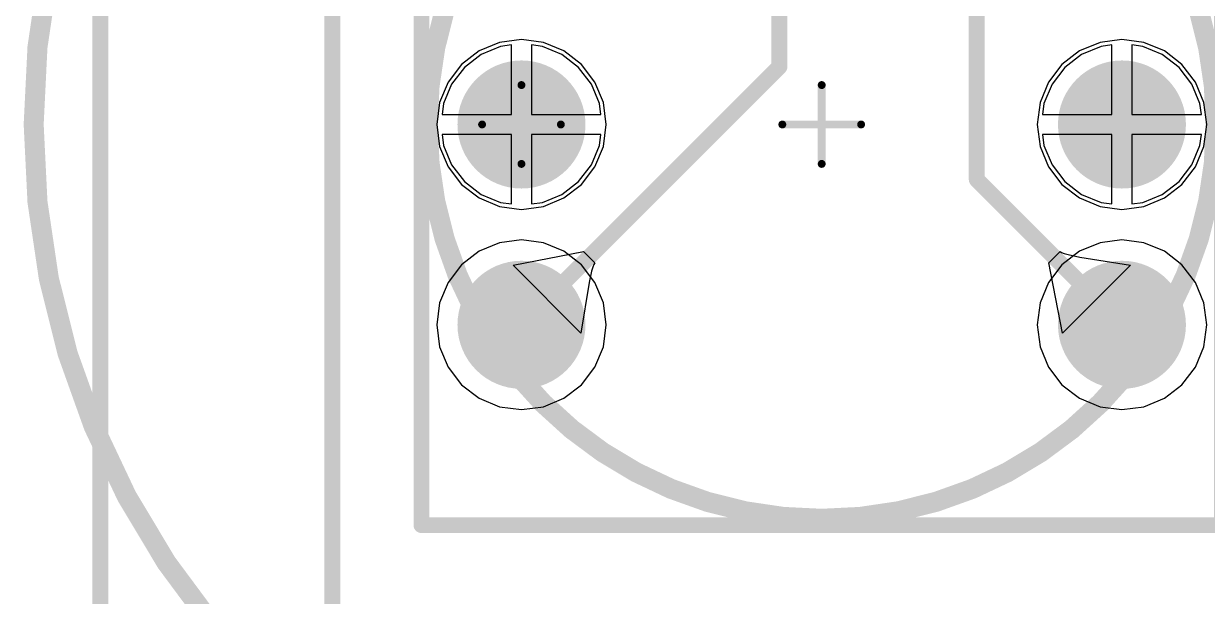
# Model space of a CAD drawing. Header units: inches. Extents: x -0.01 to 3.94, y -0.06 to 4.68.
# Drawn here: x 0.822 to 1.413, y 1.969 to 2.255 of the extents above; entities that cross this region are included whole.
import ezdxf

# ---------------------------------------------------------------- set-up
doc = ezdxf.new("R2010")
doc.units = ezdxf.units.IN
doc.header["$MEASUREMENT"] = 0
for name, color, linetype in [('Bottom Layer', 5, 'Continuous'), ('Bottom Solder', 6, 'Continuous'), ('Int1 -GND)', 16, 'Continuous'), ('Int2 -PWR)', 76, 'Continuous'), ('Multi-Layer', 9, 'Continuous'), ('Pad Holes', 156, 'Continuous'), ('PCBD Notes', 76, 'Continuous'), ('Top Courtyard', 56, 'Continuous'), ('Top Layer', 1, 'Continuous'), ('Top Overlay', 2, 'Continuous'), ('Top Solder', 216, 'Continuous')]:
    doc.layers.add(name, color=color, linetype=linetype)

# ---------------------------------------------------------------- blocks, each defined once
blk = doc.blocks.new('2599C238_5645_4A8C_8BF9_C7515FACCFA0_457')
at = {"layer": 'Bottom Layer'}
h = blk.add_hatch(color=5, dxfattribs=at)
edge = h.paths.add_edge_path()
edge.add_arc((-0.1, 0.15), 0.03, 0, 360)
h = blk.add_hatch(color=5, dxfattribs=at)
edge = h.paths.add_edge_path()
edge.add_arc((0, 0.15), 0.03, 0, 360)
h = blk.add_hatch(color=5, dxfattribs=at)
edge = h.paths.add_edge_path()
edge.add_arc((0.1, 0.15), 0.03, 0, 360)
h = blk.add_hatch(color=5, dxfattribs=at)
edge = h.paths.add_edge_path()
edge.add_arc((-0.1, -0.15), 0.03, 0, 360)
h = blk.add_hatch(color=5, dxfattribs=at)
edge = h.paths.add_edge_path()
edge.add_arc((0, -0.15), 0.03, 0, 360)
h = blk.add_hatch(color=5, dxfattribs=at)
edge = h.paths.add_edge_path()
edge.add_arc((0.1, -0.15), 0.03, 0, 360)
at = {"layer": 'Bottom Solder'}
h = blk.add_hatch(color=6, dxfattribs=at)
edge = h.paths.add_edge_path()
edge.add_arc((-0.1, 0.15), 0.03197, 0, 360)
h = blk.add_hatch(color=6, dxfattribs=at)
edge = h.paths.add_edge_path()
edge.add_arc((0, 0.15), 0.03197, 0, 360)
h = blk.add_hatch(color=6, dxfattribs=at)
edge = h.paths.add_edge_path()
edge.add_arc((0.1, 0.15), 0.03197, 0, 360)
h = blk.add_hatch(color=6, dxfattribs=at)
edge = h.paths.add_edge_path()
edge.add_arc((-0.1, -0.15), 0.03197, 0, 360)
h = blk.add_hatch(color=6, dxfattribs=at)
edge = h.paths.add_edge_path()
edge.add_arc((0, -0.15), 0.03197, 0, 360)
h = blk.add_hatch(color=6, dxfattribs=at)
edge = h.paths.add_edge_path()
edge.add_arc((0.1, -0.15), 0.03197, 0, 360)
at = {"layer": 'Int1 -GND)'}
h = blk.add_hatch(color=7, dxfattribs=at)
edge = h.paths.add_edge_path()
edge.add_arc((-0.1, 0.15), 0.03, 0, 360)
h = blk.add_hatch(color=7, dxfattribs=at)
edge = h.paths.add_edge_path()
edge.add_arc((0, 0.15), 0.03, 0, 360)
h = blk.add_hatch(color=7, dxfattribs=at)
edge = h.paths.add_edge_path()
edge.add_arc((0.1, 0.15), 0.03, 0, 360)
h = blk.add_hatch(color=7, dxfattribs=at)
edge = h.paths.add_edge_path()
edge.add_arc((-0.1, -0.15), 0.03, 0, 360)
h = blk.add_hatch(color=7, dxfattribs=at)
edge = h.paths.add_edge_path()
edge.add_arc((0, -0.15), 0.03, 0, 360)
h = blk.add_hatch(color=7, dxfattribs=at)
edge = h.paths.add_edge_path()
edge.add_arc((0.1, -0.15), 0.03, 0, 360)
at = {"layer": 'Int2 -PWR)'}
h = blk.add_hatch(color=7, dxfattribs=at)
edge = h.paths.add_edge_path()
edge.add_arc((-0.1, 0.15), 0.03, 0, 360)
h = blk.add_hatch(color=7, dxfattribs=at)
edge = h.paths.add_edge_path()
edge.add_arc((0, 0.15), 0.03, 0, 360)
h = blk.add_hatch(color=7, dxfattribs=at)
edge = h.paths.add_edge_path()
edge.add_arc((0.1, 0.15), 0.03, 0, 360)
h = blk.add_hatch(color=7, dxfattribs=at)
edge = h.paths.add_edge_path()
edge.add_arc((-0.1, -0.15), 0.03, 0, 360)
h = blk.add_hatch(color=7, dxfattribs=at)
edge = h.paths.add_edge_path()
edge.add_arc((0, -0.15), 0.03, 0, 360)
h = blk.add_hatch(color=7, dxfattribs=at)
edge = h.paths.add_edge_path()
edge.add_arc((0.1, -0.15), 0.03, 0, 360)
at = {"layer": 'Multi-Layer'}
h = blk.add_hatch(color=9, dxfattribs=at)
edge = h.paths.add_edge_path()
edge.add_arc((-0.1, 0.15), 0.03, 0, 360)
h = blk.add_hatch(color=9, dxfattribs=at)
edge = h.paths.add_edge_path()
edge.add_arc((0, 0.15), 0.03, 0, 360)
h = blk.add_hatch(color=9, dxfattribs=at)
edge = h.paths.add_edge_path()
edge.add_arc((0.1, 0.15), 0.03, 0, 360)
h = blk.add_hatch(color=9, dxfattribs=at)
edge = h.paths.add_edge_path()
edge.add_arc((-0.1, -0.15), 0.03, 0, 360)
h = blk.add_hatch(color=9, dxfattribs=at)
edge = h.paths.add_edge_path()
edge.add_arc((0, -0.15), 0.03, 0, 360)
h = blk.add_hatch(color=9, dxfattribs=at)
edge = h.paths.add_edge_path()
edge.add_arc((0.1, -0.15), 0.03, 0, 360)
at = {"layer": 'Pad Holes'}
h = blk.add_hatch(color=7, dxfattribs=at)
edge = h.paths.add_edge_path()
edge.add_arc((-0.1, 0.15), 0.015, 0, 360)
h = blk.add_hatch(color=7, dxfattribs=at)
edge = h.paths.add_edge_path()
edge.add_arc((0, 0.15), 0.015, 0, 360)
h = blk.add_hatch(color=7, dxfattribs=at)
edge = h.paths.add_edge_path()
edge.add_arc((0.1, 0.15), 0.015, 0, 360)
h = blk.add_hatch(color=7, dxfattribs=at)
edge = h.paths.add_edge_path()
edge.add_arc((-0.1, -0.15), 0.015, 0, 360)
h = blk.add_hatch(color=7, dxfattribs=at)
edge = h.paths.add_edge_path()
edge.add_arc((0, -0.15), 0.015, 0, 360)
h = blk.add_hatch(color=7, dxfattribs=at)
edge = h.paths.add_edge_path()
edge.add_arc((0.1, -0.15), 0.015, 0, 360)
at = {"layer": 'Top Layer'}
h = blk.add_hatch(color=1, dxfattribs=at)
edge = h.paths.add_edge_path()
edge.add_arc((-0.1, 0.15), 0.03, 0, 360)
h = blk.add_hatch(color=1, dxfattribs=at)
edge = h.paths.add_edge_path()
edge.add_arc((0, 0.15), 0.03, 0, 360)
h = blk.add_hatch(color=1, dxfattribs=at)
edge = h.paths.add_edge_path()
edge.add_arc((0.1, 0.15), 0.03, 0, 360)
h = blk.add_hatch(color=1, dxfattribs=at)
edge = h.paths.add_edge_path()
edge.add_arc((-0.1, -0.15), 0.03, 0, 360)
h = blk.add_hatch(color=1, dxfattribs=at)
edge = h.paths.add_edge_path()
edge.add_arc((0, -0.15), 0.03, 0, 360)
h = blk.add_hatch(color=1, dxfattribs=at)
edge = h.paths.add_edge_path()
edge.add_arc((0.1, -0.15), 0.03, 0, 360)
at = {"layer": 'Top Solder'}
h = blk.add_hatch(color=216, dxfattribs=at)
edge = h.paths.add_edge_path()
edge.add_arc((-0.1, 0.15), 0.03197, 0, 360)
h = blk.add_hatch(color=216, dxfattribs=at)
edge = h.paths.add_edge_path()
edge.add_arc((0, 0.15), 0.03197, 0, 360)
h = blk.add_hatch(color=216, dxfattribs=at)
edge = h.paths.add_edge_path()
edge.add_arc((0.1, 0.15), 0.03197, 0, 360)
h = blk.add_hatch(color=216, dxfattribs=at)
edge = h.paths.add_edge_path()
edge.add_arc((-0.1, -0.15), 0.03197, 0, 360)
h = blk.add_hatch(color=216, dxfattribs=at)
edge = h.paths.add_edge_path()
edge.add_arc((0, -0.15), 0.03197, 0, 360)
h = blk.add_hatch(color=216, dxfattribs=at)
edge = h.paths.add_edge_path()
edge.add_arc((0.1, -0.15), 0.03197, 0, 360)
at = {"layer": 'Top Courtyard'}
for points in [[(0, -0.01968, 0.00394, 0.00394, 0), (0, 0.01969, 0.00394, 0.00394, 0)], [(0.01968, 0, 0.00394, 0.00394, 0), (-0.01969, 0, 0.00394, 0.00394, 0)], [(0, -0.16968, 0.00394, 0.00394, 0), (0, -0.13031, 0.00394, 0.00394, 0)], [(0.01968, -0.15, 0.00394, 0.00394, 0), (-0.01969, -0.15, 0.00394, 0.00394, 0)]]:
    blk.add_lwpolyline(points, format="xyseb", dxfattribs=at)
for points in [[(-0.00098, 0.01969, 0.00197, 0.00197, 1), (0.00098, 0.01969, 0.00197, 0.00197, 1)], [(-0.02067, 0, 0.00197, 0.00197, 1), (-0.0187, 0, 0.00197, 0.00197, 1)], [(0.0187, 0, 0.00197, 0.00197, 1), (0.02067, 0, 0.00197, 0.00197, 1)], [(-0.00098, -0.01968, 0.00197, 0.00197, 1), (0.00098, -0.01968, 0.00197, 0.00197, 1)], [(-0.00098, -0.13031, 0.00197, 0.00197, 1), (0.00098, -0.13031, 0.00197, 0.00197, 1)], [(-0.02067, -0.15, 0.00197, 0.00197, 1), (-0.0187, -0.15, 0.00197, 0.00197, 1)], [(0.0187, -0.15, 0.00197, 0.00197, 1), (0.02067, -0.15, 0.00197, 0.00197, 1)], [(-0.00098, -0.16968, 0.00197, 0.00197, 1), (0.00098, -0.16968, 0.00197, 0.00197, 1)]]:
    blk.add_lwpolyline(points, format="xyseb", close=True, dxfattribs=at)
at = {"layer": 'Top Overlay'}
for points in [[(0.2, 0.2, 0.00787, 0.00787, 0), (-0.2, 0.2, 0.00787, 0.00787, 0)], [(-0.2, -0.2, 0.00787, 0.00787, 0), (-0.2, 0.2, 0.00787, 0.00787, 0)], [(0.2, -0.2, 0.00787, 0.00787, 0), (0.2, 0.2, 0.00787, 0.00787, 0)], [(-0.15, -0.2, 0.00787, 0.00787, 0), (-0.2, -0.15, 0.00787, 0.00787, 0)], [(0.2, -0.2, 0.00787, 0.00787, 0), (-0.2, -0.2, 0.00787, 0.00787, 0)]]:
    blk.add_lwpolyline(points, format="xyseb", dxfattribs=at)
for points in [[(-0.20197, 0.2, 0.00394, 0.00394, 1), (-0.19803, 0.2, 0.00394, 0.00394, 1)], [(-0.20197, 0.2, 0.00394, 0.00394, 1), (-0.19803, 0.2, 0.00394, 0.00394, 1)], [(0.19803, 0.2, 0.00394, 0.00394, 1), (0.20197, 0.2, 0.00394, 0.00394, 1)], [(0.19803, 0.2, 0.00394, 0.00394, 1), (0.20197, 0.2, 0.00394, 0.00394, 1)], [(-0.20197, -0.15, 0.00394, 0.00394, 1), (-0.19803, -0.15, 0.00394, 0.00394, 1)], [(-0.20197, -0.2, 0.00394, 0.00394, 1), (-0.19803, -0.2, 0.00394, 0.00394, 1)], [(-0.20197, -0.2, 0.00394, 0.00394, 1), (-0.19803, -0.2, 0.00394, 0.00394, 1)], [(-0.15197, -0.2, 0.00394, 0.00394, 1), (-0.14803, -0.2, 0.00394, 0.00394, 1)], [(0.19803, -0.2, 0.00394, 0.00394, 1), (0.20197, -0.2, 0.00394, 0.00394, 1)], [(0.19803, -0.2, 0.00394, 0.00394, 1), (0.20197, -0.2, 0.00394, 0.00394, 1)]]:
    blk.add_lwpolyline(points, format="xyseb", close=True, dxfattribs=at)

msp = doc.modelspace()

# ---------------------------------------------------------------- linework, layer by layer
at = {"layer": 'Bottom Layer'}
for points in [[(0.97597, 1.41306, 0.008, 0.008, 0), (0.97597, 3.29226, 0.008, 0.008, 0)], [(0.86, 0.75, 0.008, 0.008, 0), (0.86, 2.76528, 0.008, 0.008, 0)]]:
    msp.add_lwpolyline(points, format="xyseb", dxfattribs=at)
at = {"layer": 'Int1 -GND)'}
for p, q in [((1.04929, 2.24141), (1.04052, 2.23468)), ((1.05951, 2.24564), (1.04929, 2.24141)), ((1.07047, 2.24709), (1.05951, 2.24564)), ((1.08144, 2.24564), (1.07047, 2.24709)), ((1.09165, 2.24141), (1.08144, 2.24564)), ((1.10043, 2.23468), (1.09165, 2.24141)), ((1.34929, 2.24141), (1.34052, 2.23468)), ((1.35951, 2.24564), (1.34929, 2.24141)), ((1.37047, 2.24709), (1.35951, 2.24564)), ((1.38144, 2.24564), (1.37047, 2.24709)), ((1.39165, 2.24141), (1.38144, 2.24564)), ((1.40043, 2.23468), (1.39165, 2.24141)), ((1.04052, 2.23468), (1.03378, 2.22591)), ((1.10716, 2.22591), (1.10043, 2.23468)), ((1.34052, 2.23468), (1.33378, 2.22591)), ((1.40716, 2.22591), (1.40043, 2.23468)), ((1.03378, 2.22591), (1.02955, 2.21569)), ((1.11139, 2.21569), (1.10716, 2.22591)), ((1.33378, 2.22591), (1.32955, 2.21569)), ((1.41139, 2.21569), (1.40716, 2.22591)), ((1.02955, 2.21569), (1.02811, 2.20472)), ((1.11283, 2.20472), (1.11139, 2.21569)), ((1.32955, 2.21569), (1.32811, 2.20472)), ((1.41283, 2.20472), (1.41139, 2.21569)), ((1.02811, 2.20472), (1.02955, 2.19376)), ((1.11139, 2.19376), (1.11283, 2.20472)), ((1.32811, 2.20472), (1.32955, 2.19376)), ((1.41139, 2.19376), (1.41283, 2.20472)), ((1.02955, 2.19376), (1.03378, 2.18354)), ((1.10716, 2.18354), (1.11139, 2.19376)), ((1.32955, 2.19376), (1.33378, 2.18354)), ((1.40716, 2.18354), (1.41139, 2.19376)), ((1.03378, 2.18354), (1.04052, 2.17477)), ((1.10043, 2.17477), (1.10716, 2.18354)), ((1.33378, 2.18354), (1.34052, 2.17477)), ((1.40043, 2.17477), (1.40716, 2.18354)), ((1.04052, 2.17477), (1.04929, 2.16804)), ((1.09165, 2.16804), (1.10043, 2.17477)), ((1.34052, 2.17477), (1.34929, 2.16804)), ((1.39165, 2.16804), (1.40043, 2.17477)), ((1.04929, 2.16804), (1.05951, 2.16381)), ((1.08144, 2.16381), (1.09165, 2.16804)), ((1.34929, 2.16804), (1.35951, 2.16381)), ((1.38144, 2.16381), (1.39165, 2.16804)), ((1.05951, 2.16381), (1.07047, 2.16236)), ((1.07047, 2.16236), (1.08144, 2.16381)), ((1.35951, 2.16381), (1.37047, 2.16236)), ((1.37047, 2.16236), (1.38144, 2.16381)), ((1.07047, 2.14709), (1.05951, 2.14564)), ((1.08144, 2.14564), (1.07047, 2.14709)), ((1.37047, 2.14709), (1.35951, 2.14564)), ((1.38144, 2.14564), (1.37047, 2.14709)), ((1.04929, 2.14141), (1.04052, 2.13468)), ((1.05951, 2.14564), (1.04929, 2.14141)), ((1.09165, 2.14141), (1.08144, 2.14564)), ((1.10043, 2.13468), (1.09165, 2.14141)), ((1.34929, 2.14141), (1.34052, 2.13468)), ((1.35951, 2.14564), (1.34929, 2.14141)), ((1.39165, 2.14141), (1.38144, 2.14564)), ((1.40043, 2.13468), (1.39165, 2.14141)), ((1.04052, 2.13468), (1.03378, 2.12591)), ((1.10716, 2.12591), (1.10043, 2.13468)), ((1.34052, 2.13468), (1.33378, 2.12591)), ((1.40716, 2.12591), (1.40043, 2.13468)), ((1.03378, 2.12591), (1.02955, 2.11569)), ((1.11139, 2.11569), (1.10716, 2.12591)), ((1.33378, 2.12591), (1.32955, 2.11569)), ((1.41139, 2.11569), (1.40716, 2.12591)), ((1.02955, 2.11569), (1.02811, 2.10472)), ((1.11283, 2.10472), (1.11139, 2.11569)), ((1.32955, 2.11569), (1.32811, 2.10472)), ((1.41283, 2.10472), (1.41139, 2.11569)), ((1.02811, 2.10472), (1.02955, 2.09376)), ((1.11139, 2.09376), (1.11283, 2.10472)), ((1.32811, 2.10472), (1.32955, 2.09376)), ((1.41139, 2.09376), (1.41283, 2.10472)), ((1.02955, 2.09376), (1.03378, 2.08354)), ((1.10716, 2.08354), (1.11139, 2.09376)), ((1.32955, 2.09376), (1.33378, 2.08354)), ((1.40716, 2.08354), (1.41139, 2.09376)), ((1.03378, 2.08354), (1.04052, 2.07477)), ((1.10043, 2.07477), (1.10716, 2.08354)), ((1.33378, 2.08354), (1.34052, 2.07477)), ((1.40043, 2.07477), (1.40716, 2.08354)), ((1.04052, 2.07477), (1.04929, 2.06804)), ((1.09165, 2.06804), (1.10043, 2.07477)), ((1.34052, 2.07477), (1.34929, 2.06804)), ((1.39165, 2.06804), (1.40043, 2.07477)), ((1.04929, 2.06804), (1.05951, 2.06381)), ((1.08144, 2.06381), (1.09165, 2.06804)), ((1.34929, 2.06804), (1.35951, 2.06381)), ((1.38144, 2.06381), (1.39165, 2.06804)), ((1.05951, 2.06381), (1.07047, 2.06236)), ((1.07047, 2.06236), (1.08144, 2.06381)), ((1.35951, 2.06381), (1.37047, 2.06236)), ((1.37047, 2.06236), (1.38144, 2.06381))]:
    msp.add_line(p, q, dxfattribs=at)
at = {"layer": 'Int2 -PWR)'}
for p, q in [((1.06003, 2.24369), (1.0503, 2.23966)), ((1.06547, 2.24441), (1.06003, 2.24369)), ((1.06547, 2.20972), (1.06547, 2.24441)), ((1.08091, 2.24369), (1.07547, 2.24441)), ((1.07547, 2.24441), (1.07547, 2.20972)), ((1.09064, 2.23966), (1.08091, 2.24369)), ((1.36003, 2.24369), (1.3503, 2.23966)), ((1.36547, 2.24441), (1.36003, 2.24369)), ((1.36547, 2.20972), (1.36547, 2.24441)), ((1.38091, 2.24369), (1.37547, 2.24441)), ((1.37547, 2.24441), (1.37547, 2.20972)), ((1.39064, 2.23966), (1.38091, 2.24369)), ((1.0503, 2.23966), (1.04194, 2.23325)), ((1.099, 2.23325), (1.09064, 2.23966)), ((1.3503, 2.23966), (1.34194, 2.23325)), ((1.399, 2.23325), (1.39064, 2.23966)), ((1.04194, 2.23325), (1.03553, 2.2249)), ((1.10541, 2.2249), (1.099, 2.23325)), ((1.34194, 2.23325), (1.33553, 2.2249)), ((1.40541, 2.2249), (1.399, 2.23325)), ((1.03553, 2.2249), (1.0315, 2.21517)), ((1.10944, 2.21517), (1.10541, 2.2249)), ((1.33553, 2.2249), (1.3315, 2.21517)), ((1.40944, 2.21517), (1.40541, 2.2249)), ((1.0315, 2.21517), (1.03078, 2.20972)), ((1.11016, 2.20972), (1.10944, 2.21517)), ((1.3315, 2.21517), (1.33078, 2.20972)), ((1.41016, 2.20972), (1.40944, 2.21517)), ((1.03078, 2.20972), (1.06547, 2.20972)), ((1.07547, 2.20972), (1.11016, 2.20972)), ((1.33078, 2.20972), (1.36547, 2.20972)), ((1.37547, 2.20972), (1.41016, 2.20972)), ((1.06547, 2.19972), (1.03078, 2.19972)), ((1.03078, 2.19972), (1.0315, 2.19428)), ((1.0315, 2.19428), (1.03553, 2.18455)), ((1.06547, 2.16504), (1.06547, 2.19972)), ((1.11016, 2.19972), (1.07547, 2.19972)), ((1.07547, 2.19972), (1.07547, 2.16504)), ((1.10541, 2.18455), (1.10944, 2.19428)), ((1.10944, 2.19428), (1.11016, 2.19972)), ((1.36547, 2.19972), (1.33078, 2.19972)), ((1.33078, 2.19972), (1.3315, 2.19428)), ((1.3315, 2.19428), (1.33553, 2.18455)), ((1.36547, 2.16504), (1.36547, 2.19972)), ((1.41016, 2.19972), (1.37547, 2.19972)), ((1.37547, 2.19972), (1.37547, 2.16504)), ((1.40541, 2.18455), (1.40944, 2.19428)), ((1.40944, 2.19428), (1.41016, 2.19972)), ((1.03553, 2.18455), (1.04194, 2.1762)), ((1.099, 2.1762), (1.10541, 2.18455)), ((1.33553, 2.18455), (1.34194, 2.1762)), ((1.399, 2.1762), (1.40541, 2.18455)), ((1.04194, 2.1762), (1.0503, 2.16978)), ((1.09064, 2.16978), (1.099, 2.1762)), ((1.34194, 2.1762), (1.3503, 2.16978)), ((1.39064, 2.16978), (1.399, 2.1762)), ((1.0503, 2.16978), (1.06003, 2.16575)), ((1.06003, 2.16575), (1.06547, 2.16504)), ((1.07547, 2.16504), (1.08091, 2.16575)), ((1.08091, 2.16575), (1.09064, 2.16978)), ((1.3503, 2.16978), (1.36003, 2.16575)), ((1.36003, 2.16575), (1.36547, 2.16504)), ((1.37547, 2.16504), (1.38091, 2.16575)), ((1.38091, 2.16575), (1.39064, 2.16978)), ((1.07047, 2.14709), (1.05951, 2.14564)), ((1.08144, 2.14564), (1.07047, 2.14709)), ((1.37047, 2.14709), (1.35951, 2.14564)), ((1.38144, 2.14564), (1.37047, 2.14709)), ((1.04929, 2.14141), (1.04052, 2.13468)), ((1.05951, 2.14564), (1.04929, 2.14141)), ((1.09165, 2.14141), (1.08144, 2.14564)), ((1.10043, 2.13468), (1.09165, 2.14141)), ((1.34929, 2.14141), (1.34052, 2.13468)), ((1.35951, 2.14564), (1.34929, 2.14141)), ((1.39165, 2.14141), (1.38144, 2.14564)), ((1.40043, 2.13468), (1.39165, 2.14141)), ((1.04052, 2.13468), (1.03378, 2.12591)), ((1.10716, 2.12591), (1.10043, 2.13468)), ((1.34052, 2.13468), (1.33378, 2.12591)), ((1.40716, 2.12591), (1.40043, 2.13468)), ((1.03378, 2.12591), (1.02955, 2.11569)), ((1.11139, 2.11569), (1.10716, 2.12591)), ((1.33378, 2.12591), (1.32955, 2.11569)), ((1.41139, 2.11569), (1.40716, 2.12591)), ((1.02955, 2.11569), (1.02811, 2.10472)), ((1.11283, 2.10472), (1.11139, 2.11569)), ((1.32955, 2.11569), (1.32811, 2.10472)), ((1.41283, 2.10472), (1.41139, 2.11569)), ((1.02811, 2.10472), (1.02955, 2.09376)), ((1.11139, 2.09376), (1.11283, 2.10472)), ((1.32811, 2.10472), (1.32955, 2.09376)), ((1.41139, 2.09376), (1.41283, 2.10472)), ((1.02955, 2.09376), (1.03378, 2.08354)), ((1.10716, 2.08354), (1.11139, 2.09376)), ((1.32955, 2.09376), (1.33378, 2.08354)), ((1.40716, 2.08354), (1.41139, 2.09376)), ((1.03378, 2.08354), (1.04052, 2.07477)), ((1.10043, 2.07477), (1.10716, 2.08354)), ((1.33378, 2.08354), (1.34052, 2.07477)), ((1.40043, 2.07477), (1.40716, 2.08354)), ((1.04052, 2.07477), (1.04929, 2.06804)), ((1.09165, 2.06804), (1.10043, 2.07477)), ((1.34052, 2.07477), (1.34929, 2.06804)), ((1.39165, 2.06804), (1.40043, 2.07477)), ((1.04929, 2.06804), (1.05951, 2.06381)), ((1.08144, 2.06381), (1.09165, 2.06804)), ((1.34929, 2.06804), (1.35951, 2.06381)), ((1.38144, 2.06381), (1.39165, 2.06804)), ((1.05951, 2.06381), (1.07047, 2.06236)), ((1.07047, 2.06236), (1.08144, 2.06381)), ((1.35951, 2.06381), (1.37047, 2.06236)), ((1.37047, 2.06236), (1.38144, 2.06381))]:
    msp.add_line(p, q, dxfattribs=at)
at = {"layer": 'PCBD Notes'}
for points in [[(1.61417, 2.20472, 0.01, 0.01, 1), (0.82677, 2.20472, 0.01, 0.01, 1)], [(1.41732, 2.20472, 0.01, 0.01, 1), (1.02362, 2.20472, 0.01, 0.01, 1)], [(0.82427, 2.20472, 0.005, 0.005, 1), (0.82927, 2.20472, 0.005, 0.005, 1)], [(1.02112, 2.20472, 0.005, 0.005, 1), (1.02612, 2.20472, 0.005, 0.005, 1)], [(1.41482, 2.20472, 0.005, 0.005, 1), (1.41982, 2.20472, 0.005, 0.005, 1)]]:
    msp.add_lwpolyline(points, format="xyseb", close=True, dxfattribs=at)
at = {"layer": 'Top Layer'}
for p, q in [((1.06625, 2.13443), (1.1014, 2.1413)), ((1.1014, 2.1413), (1.10705, 2.13565)), ((1.33389, 2.13565), (1.33955, 2.1413)), ((1.33955, 2.1413), (1.34029, 2.14084)), ((1.34029, 2.14084), (1.34166, 2.14033)), ((1.10659, 2.1349), (1.10608, 2.13354)), ((1.10705, 2.13565), (1.10659, 2.1349)), ((1.34077, 2.1005), (1.33389, 2.13565)), ((1.34166, 2.14033), (1.34363, 2.13976)), ((1.34363, 2.13976), (1.34943, 2.13849)), ((1.34943, 2.13849), (1.3747, 2.13443)), ((1.10017, 2.1005), (1.06625, 2.13443)), ((1.10551, 2.13156), (1.10424, 2.12576)), ((1.10608, 2.13354), (1.10551, 2.13156)), ((1.3747, 2.13443), (1.34077, 2.1005)), ((1.10424, 2.12576), (1.10017, 2.1005))]:
    msp.add_line(p, q, dxfattribs=at)
for points in [[(1.19936, 2.23361, 0.008, 0.008, 0), (1.19936, 2.52347, 0.008, 0.008, 0)], [(1.29796, 2.17723, 0.008, 0.008, 0), (1.29796, 2.50487, 0.008, 0.008, 0)], [(1.07047, 2.10472, 0.008, 0.008, 0), (1.19936, 2.23361, 0.008, 0.008, 0)], [(1.29796, 2.17723, 0.008, 0.008, 0), (1.37047, 2.10472, 0.008, 0.008, 0)]]:
    msp.add_lwpolyline(points, format="xyseb", dxfattribs=at)
for points in [[(1.19736, 2.23361, 0.004, 0.004, 1), (1.20136, 2.23361, 0.004, 0.004, 1)], [(1.19736, 2.23361, 0.004, 0.004, 1), (1.20136, 2.23361, 0.004, 0.004, 1)], [(1.29596, 2.17723, 0.004, 0.004, 1), (1.29996, 2.17723, 0.004, 0.004, 1)], [(1.29596, 2.17723, 0.004, 0.004, 1), (1.29996, 2.17723, 0.004, 0.004, 1)], [(1.06847, 2.10472, 0.004, 0.004, 1), (1.07247, 2.10472, 0.004, 0.004, 1)], [(1.36847, 2.10472, 0.004, 0.004, 1), (1.37247, 2.10472, 0.004, 0.004, 1)]]:
    msp.add_lwpolyline(points, format="xyseb", close=True, dxfattribs=at)

# ---------------------------------------------------------------- block references
at = {"rotation": 270}
msp.add_blockref('2599C238_5645_4A8C_8BF9_C7515FACCFA0_457', (1.22047, 2.20472), dxfattribs=at)

doc.saveas('drawing.dxf')
